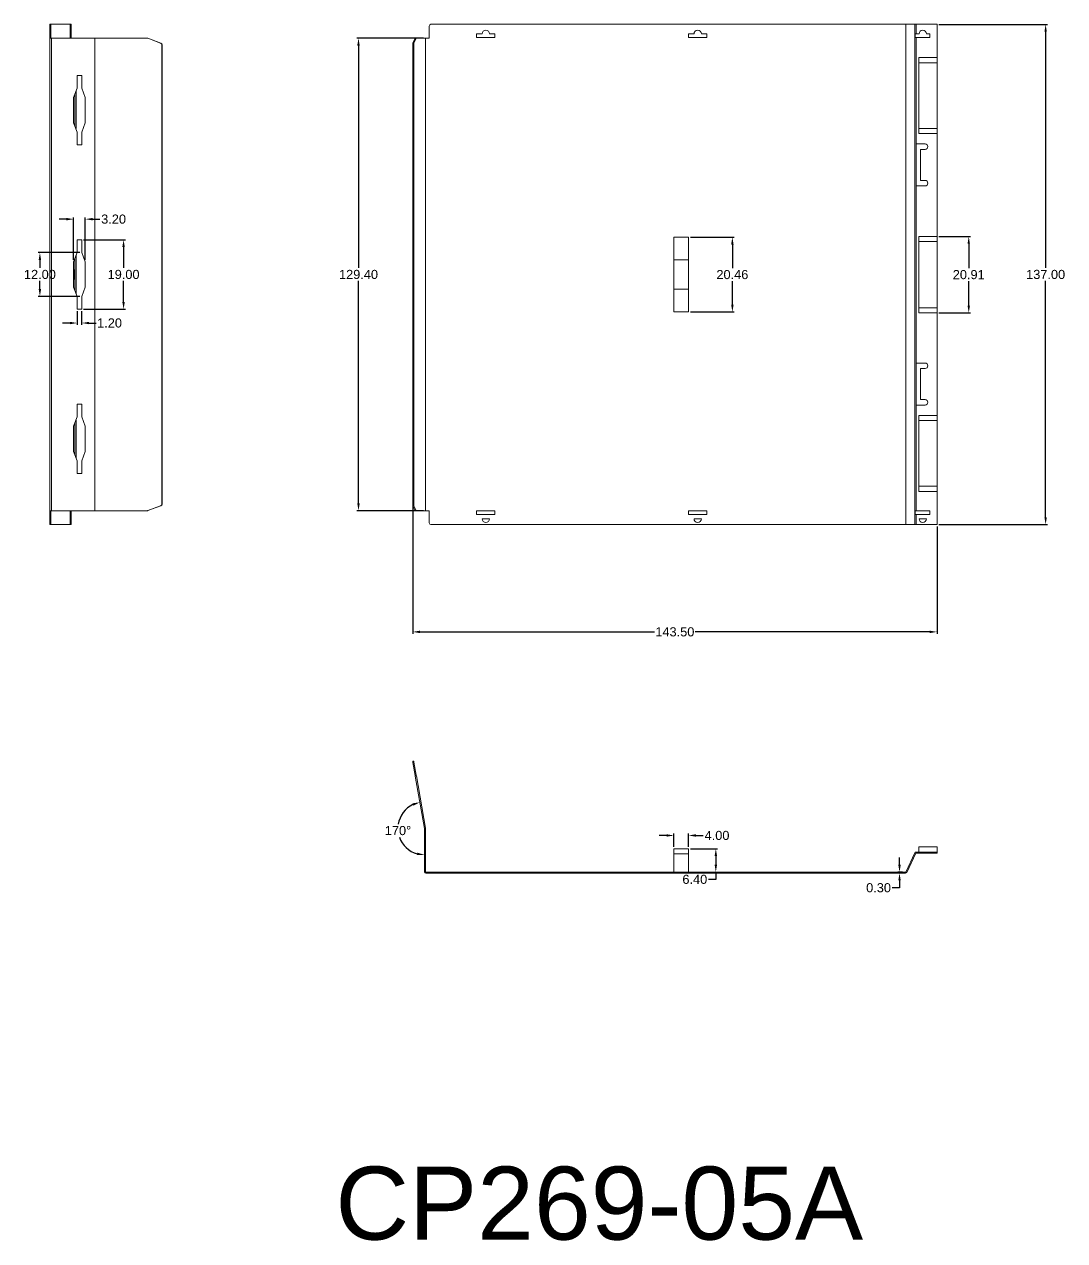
# Model space of a CAD drawing. Header units: millimetres. Extents: x 1920 to 4820, y 310 to 2320.
# Drawn here: x 2852.5 to 3137.2, y 389.7 to 722.8 of the extents above; entities that cross this region are included whole.
import ezdxf

# ---------------------------------------------------------------- set-up
doc = ezdxf.new("R2010")
doc.units = ezdxf.units.MM
doc.layers.add('core', color=7, linetype='Continuous', lineweight=20)
doc.layers.add('dim', color=82, linetype='Continuous', lineweight=9)
doc.styles.get("Standard").update_dxf_attribs({"font": 'arial.ttf'})
doc.dimstyles.get("Standard").update_dxf_attribs({"dimtxt": 0.18, "dimasz": 0.18, "dimexe": 0.18, "dimexo": 0.0625, "dimgap": 0.09, "dimtad": 0, "dimtih": 1, "dimtoh": 1, "dimzin": 0, "dimdsep": 46, "dimtxsty": 'Standard', "dimcen": 0.09, "dimadec": 0, "dimazin": 0, "dimtfac": 1, "dimtofl": 0, "dimtmove": 0, "dimatfit": 3, "dimfxl": 0, "dimtolj": 1, "dimtzin": 0, "dimarcsym": 0})

# ---------------------------------------------------------------- blocks, each defined once
blk = doc.blocks.new('*D135')
at = {"layer": 'Defpoints', "color": 0, "transparency": 16777216}
for p in [(2958.78, 591.44), (3102.28, 585.79), (3102.28, 556.42)]:
    blk.add_point(p, dxfattribs=at)
at = {"layer": 'dim', "color": 0, "lineweight": -2, "transparency": 16777216}
for p, q in [((2958.78, 590.94), (2958.78, 555.92)), ((3102.28, 585.29), (3102.28, 555.92)), ((2960.78, 556.42), (3024.96, 556.42)), ((3100.28, 556.42), (3036.1, 556.42))]:
    blk.add_line(p, q, dxfattribs=at)
at = {"layer": 'dim', "color": 0, "transparency": 16777216}
for points in [[(2960.78, 556.75), (2960.78, 556.09), (2958.78, 556.42)], [(3100.28, 556.75), (3100.28, 556.09), (3102.28, 556.42)]]:
    blk.add_solid(points, dxfattribs=at)
at = {"layer": 'dim', "color": 0, "transparency": 16777216, "insert": (3030.53, 556.42), "char_height": 2.5, "attachment_point": 5}
blk.add_mtext('\\A1;143.50', dxfattribs=at)
blk = doc.blocks.new('*D136')
at = {"layer": 'Defpoints', "color": 0, "transparency": 16777216}
for p in [(3102.28, 722.79), (3132.01, 722.79), (3102.28, 585.79)]:
    blk.add_point(p, dxfattribs=at)
at = {"layer": 'dim', "color": 0, "lineweight": -2, "transparency": 16777216}
for p, q in [((3102.78, 722.79), (3132.51, 722.79)), ((3132.01, 720.79), (3132.01, 656.07)), ((3132.01, 587.79), (3132.01, 652.52)), ((3102.78, 585.79), (3132.51, 585.79))]:
    blk.add_line(p, q, dxfattribs=at)
at = {"layer": 'dim', "color": 0, "transparency": 16777216}
for points in [[(3131.68, 720.79), (3132.34, 720.79), (3132.01, 722.79)], [(3131.68, 587.79), (3132.34, 587.79), (3132.01, 585.79)]]:
    blk.add_solid(points, dxfattribs=at)
at = {"layer": 'dim', "color": 0, "transparency": 16777216, "insert": (3132.01, 654.29), "char_height": 2.5, "attachment_point": 5}
blk.add_mtext('\\A1;137.00', dxfattribs=at)
blk = doc.blocks.new('*D137')
at = {"layer": 'Defpoints', "color": 0, "transparency": 16777216}
for p in [(3034.28, 664.49), (3034.28, 644.03), (3046.27, 644.03)]:
    blk.add_point(p, dxfattribs=at)
at = {"layer": 'dim', "color": 0, "lineweight": -2, "transparency": 16777216}
for p, q in [((3034.78, 664.49), (3046.77, 664.49)), ((3046.27, 662.49), (3046.27, 656.03)), ((3046.27, 646.03), (3046.27, 652.48)), ((3034.78, 644.03), (3046.77, 644.03))]:
    blk.add_line(p, q, dxfattribs=at)
at = {"layer": 'dim', "color": 0, "transparency": 16777216}
for points in [[(3045.94, 662.49), (3046.61, 662.49), (3046.27, 664.49)], [(3045.94, 646.03), (3046.61, 646.03), (3046.27, 644.03)]]:
    blk.add_solid(points, dxfattribs=at)
at = {"layer": 'dim', "color": 0, "transparency": 16777216, "insert": (3046.27, 654.26), "char_height": 2.5, "attachment_point": 5}
blk.add_mtext('\\A1;20.46', dxfattribs=at)
blk = doc.blocks.new('*D138')
at = {"layer": 'Defpoints', "color": 0, "transparency": 16777216}
for p in [(3102.28, 664.69), (3102.28, 643.78), (3110.96, 643.78)]:
    blk.add_point(p, dxfattribs=at)
at = {"layer": 'dim', "color": 0, "lineweight": -2, "transparency": 16777216}
for p, q in [((3102.78, 664.69), (3111.46, 664.69)), ((3110.96, 662.69), (3110.96, 656.01)), ((3110.96, 645.78), (3110.96, 652.46)), ((3102.78, 643.78), (3111.46, 643.78))]:
    blk.add_line(p, q, dxfattribs=at)
at = {"layer": 'dim', "color": 0, "transparency": 16777216}
for points in [[(3110.63, 662.69), (3111.29, 662.69), (3110.96, 664.69)], [(3110.63, 645.78), (3111.29, 645.78), (3110.96, 643.78)]]:
    blk.add_solid(points, dxfattribs=at)
at = {"layer": 'dim', "color": 0, "transparency": 16777216, "insert": (3110.96, 654.24), "char_height": 2.5, "attachment_point": 5}
blk.add_mtext('\\A1;20.91', dxfattribs=at)
blk = doc.blocks.new('*D140')
at = {"layer": 'Defpoints', "color": 0, "transparency": 16777216}
for p in [(3034.28, 500.67), (3030.28, 497.05), (3034.28, 497.05)]:
    blk.add_point(p, dxfattribs=at)
at = {"layer": 'dim', "color": 0, "lineweight": -2, "transparency": 16777216}
for p, q in [((3028.28, 500.67), (3026.28, 500.67)), ((3030.28, 497.55), (3030.28, 501.17)), ((3034.28, 497.55), (3034.28, 501.17)), ((3036.28, 500.67), (3038.28, 500.67))]:
    blk.add_line(p, q, dxfattribs=at)
at = {"layer": 'dim', "color": 0, "transparency": 16777216}
for points in [[(3028.28, 501.01), (3028.28, 500.34), (3030.28, 500.67)], [(3036.28, 501.01), (3036.28, 500.34), (3034.28, 500.67)]]:
    blk.add_solid(points, dxfattribs=at)
at = {"layer": 'dim', "color": 0, "transparency": 16777216, "insert": (3042.07, 500.67), "char_height": 2.5, "attachment_point": 5}
blk.add_mtext('\\A1;4.00', dxfattribs=at)
blk = doc.blocks.new('*D141')
at = {"layer": 'Defpoints', "color": 0, "transparency": 16777216}
for p in [(3034.28, 497.05), (3034.28, 490.65), (3041.74, 490.65)]:
    blk.add_point(p, dxfattribs=at)
at = {"layer": 'dim', "color": 0, "lineweight": -2, "transparency": 16777216}
for p, q in [((3034.78, 497.05), (3042.24, 497.05)), ((3041.74, 495.05), (3041.74, 492.65)), ((3034.78, 490.65), (3042.24, 490.65)), ((3041.74, 490.65), (3041.74, 488.65)), ((3041.74, 488.65), (3039.74, 488.65))]:
    blk.add_line(p, q, dxfattribs=at)
at = {"layer": 'dim', "color": 0, "transparency": 16777216}
for points in [[(3041.41, 495.05), (3042.08, 495.05), (3041.74, 497.05)], [(3041.41, 492.65), (3042.08, 492.65), (3041.74, 490.65)]]:
    blk.add_solid(points, dxfattribs=at)
at = {"layer": 'dim', "color": 0, "transparency": 16777216, "insert": (3035.99, 488.65), "char_height": 2.5, "attachment_point": 5}
blk.add_mtext('\\A1;6.40', dxfattribs=at)
blk = doc.blocks.new('*D142')
at = {"layer": 'Defpoints', "color": 0, "transparency": 16777216}
for p in [(2959.48, 516.95), (2955.33, 505.5), (2961.98, 502.62), (2961.98, 502.62), (2961.98, 490.75)]:
    blk.add_point(p, dxfattribs=at)
at = {"layer": 'dim', "color": 0, "lineweight": -2, "transparency": 16777216}
for start, end in [(115.7337, 170.8526), (199.3356, 254.1406)]:
    blk.add_arc((2961.98, 502.62), 7.25, start, end, dxfattribs=at)
at = {"layer": 'dim', "color": 0, "transparency": 16777216}
for points in [[(2958.73, 509.47), (2958.93, 508.83), (2960.74, 509.76)], [(2960.04, 495.98), (2959.95, 495.32), (2961.98, 495.37)]]:
    blk.add_solid(points, dxfattribs=at)
at = {"layer": 'dim', "color": 0, "transparency": 16777216, "insert": (2954.76, 502), "char_height": 2.5, "attachment_point": 5}
blk.add_mtext('\\A1;170°', dxfattribs=at)
blk = doc.blocks.new('*D143')
at = {"layer": 'Defpoints', "color": 0, "transparency": 16777216}
for p in [(2962.28, 718.99), (2943.95, 589.59), (2962.28, 589.59)]:
    blk.add_point(p, dxfattribs=at)
at = {"layer": 'dim', "color": 0, "lineweight": -2, "transparency": 16777216}
for p, q in [((2961.78, 718.99), (2943.45, 718.99)), ((2943.95, 716.99), (2943.95, 656.07)), ((2943.95, 591.59), (2943.95, 652.52)), ((2961.78, 589.59), (2943.45, 589.59))]:
    blk.add_line(p, q, dxfattribs=at)
at = {"layer": 'dim', "color": 0, "transparency": 16777216}
for points in [[(2943.61, 716.99), (2944.28, 716.99), (2943.95, 718.99)], [(2943.61, 591.59), (2944.28, 591.59), (2943.95, 589.59)]]:
    blk.add_solid(points, dxfattribs=at)
at = {"layer": 'dim', "color": 0, "transparency": 16777216, "insert": (2943.95, 654.29), "char_height": 2.5, "attachment_point": 5}
blk.add_mtext('\\A1;129.40', dxfattribs=at)
blk = doc.blocks.new('*D146')
at = {"layer": 'Defpoints', "color": 0, "transparency": 16777216}
for p in [(3092.02, 490.35), (3093.35, 490.65), (3093.35, 490.35)]:
    blk.add_point(p, dxfattribs=at)
at = {"layer": 'dim', "color": 0, "lineweight": -2, "transparency": 16777216}
for p, q in [((3092.02, 492.65), (3092.02, 494.65)), ((3092.85, 490.65), (3091.52, 490.65)), ((3092.85, 490.35), (3091.52, 490.35)), ((3092.02, 486.35), (3090.02, 486.35)), ((3092.02, 488.35), (3092.02, 486.35))]:
    blk.add_line(p, q, dxfattribs=at)
at = {"layer": 'dim', "color": 0, "transparency": 16777216}
for points in [[(3091.69, 492.65), (3092.35, 492.65), (3092.02, 490.65)], [(3091.69, 488.35), (3092.35, 488.35), (3092.02, 490.35)]]:
    blk.add_solid(points, dxfattribs=at)
at = {"layer": 'dim', "color": 0, "transparency": 16777216, "insert": (3086.28, 486.35), "char_height": 2.5, "attachment_point": 5}
blk.add_mtext('\\A1;0.30', dxfattribs=at)
blk = doc.blocks.new('*D147')
at = {"layer": 'Defpoints', "color": 0, "transparency": 16777216}
for p in [(2868.18, 663.79), (2868.18, 644.79), (2879.65, 644.79)]:
    blk.add_point(p, dxfattribs=at)
at = {"layer": 'dim', "color": 0, "lineweight": -2, "transparency": 16777216}
for p, q in [((2868.68, 663.79), (2880.15, 663.79)), ((2879.65, 661.79), (2879.65, 656.07)), ((2879.65, 646.79), (2879.65, 652.52)), ((2868.68, 644.79), (2880.15, 644.79))]:
    blk.add_line(p, q, dxfattribs=at)
at = {"layer": 'dim', "color": 0, "transparency": 16777216}
for points in [[(2879.31, 661.79), (2879.98, 661.79), (2879.65, 663.79)], [(2879.31, 646.79), (2879.98, 646.79), (2879.65, 644.79)]]:
    blk.add_solid(points, dxfattribs=at)
at = {"layer": 'dim', "color": 0, "transparency": 16777216, "insert": (2879.65, 654.29), "char_height": 2.5, "attachment_point": 5}
blk.add_mtext('\\A1;19.00', dxfattribs=at)
blk = doc.blocks.new('*D148')
at = {"layer": 'Defpoints', "color": 0, "transparency": 16777216}
for p in [(2868.18, 660.29), (2856.75, 648.29), (2868.18, 648.29)]:
    blk.add_point(p, dxfattribs=at)
at = {"layer": 'dim', "color": 0, "lineweight": -2, "transparency": 16777216}
for p, q in [((2867.68, 660.29), (2856.25, 660.29)), ((2856.75, 658.29), (2856.75, 656.07)), ((2856.75, 650.29), (2856.75, 652.52)), ((2867.68, 648.29), (2856.25, 648.29))]:
    blk.add_line(p, q, dxfattribs=at)
at = {"layer": 'dim', "color": 0, "transparency": 16777216}
for points in [[(2856.42, 658.29), (2857.08, 658.29), (2856.75, 660.29)], [(2856.42, 650.29), (2857.08, 650.29), (2856.75, 648.29)]]:
    blk.add_solid(points, dxfattribs=at)
at = {"layer": 'dim', "color": 0, "transparency": 16777216, "insert": (2856.75, 654.29), "char_height": 2.5, "attachment_point": 5}
blk.add_mtext('\\A1;12.00', dxfattribs=at)
blk = doc.blocks.new('*D149')
at = {"layer": 'Defpoints', "color": 0, "transparency": 16777216}
for p in [(2869.18, 669.44), (2865.98, 657.79), (2869.18, 657.79)]:
    blk.add_point(p, dxfattribs=at)
at = {"layer": 'dim', "color": 0, "lineweight": -2, "transparency": 16777216}
for p, q in [((2865.98, 658.29), (2865.98, 669.94)), ((2869.18, 658.29), (2869.18, 669.94)), ((2863.98, 669.44), (2861.98, 669.44)), ((2871.18, 669.44), (2873.18, 669.44))]:
    blk.add_line(p, q, dxfattribs=at)
at = {"layer": 'dim', "color": 0, "transparency": 16777216}
for points in [[(2863.98, 669.78), (2863.98, 669.11), (2865.98, 669.44)], [(2871.18, 669.78), (2871.18, 669.11), (2869.18, 669.44)]]:
    blk.add_solid(points, dxfattribs=at)
at = {"layer": 'dim', "color": 0, "transparency": 16777216, "insert": (2876.92, 669.44), "char_height": 2.5, "attachment_point": 5}
blk.add_mtext('\\A1;3.20', dxfattribs=at)
blk = doc.blocks.new('*D150')
at = {"layer": 'Defpoints', "color": 0, "transparency": 16777216}
for p in [(2866.98, 644.79), (2868.18, 644.79), (2868.18, 641)]:
    blk.add_point(p, dxfattribs=at)
at = {"layer": 'dim', "color": 0, "lineweight": -2, "transparency": 16777216}
for p, q in [((2866.98, 644.29), (2866.98, 640.5)), ((2868.18, 644.29), (2868.18, 640.5)), ((2864.98, 641), (2862.98, 641)), ((2870.18, 641), (2872.18, 641))]:
    blk.add_line(p, q, dxfattribs=at)
at = {"layer": 'dim', "color": 0, "transparency": 16777216}
for points in [[(2864.98, 641.33), (2864.98, 640.67), (2866.98, 641)], [(2870.18, 641.33), (2870.18, 640.67), (2868.18, 641)]]:
    blk.add_solid(points, dxfattribs=at)
at = {"layer": 'dim', "color": 0, "transparency": 16777216, "insert": (2875.81, 641), "char_height": 2.5, "attachment_point": 5}
blk.add_mtext('\\A1;1.20', dxfattribs=at)

msp = doc.modelspace()

# ---------------------------------------------------------------- linework, layer by layer
at = {"layer": 'core'}
for p, q in [((2859.481, 722.793), (2859.481, 722.293)), ((2859.481, 722.793), (2859.781, 722.793)), ((2865.04, 722.793), (2859.781, 722.793)), ((2859.781, 722.293), (2859.781, 722.793)), ((2865.271, 722.793), (2865.04, 722.793)), ((2865.04, 718.992), (2865.04, 722.793)), ((2865.271, 722.793), (2865.271, 720.193)), ((3093.719, 722.793), (2963.779, 722.793)), ((3096.171, 722.793), (3093.719, 722.793)), ((3093.719, 722.793), (3093.719, 585.793)), ((3096.534, 722.793), (3096.171, 722.793)), ((3096.171, 585.793), (3096.171, 722.793)), ((3102.279, 722.793), (3096.534, 722.793)), ((3096.534, 722.793), (3096.534, 720.193)), ((3102.279, 722.793), (3102.279, 713.693)), ((2859.481, 718.993), (2859.481, 722.293)), ((2859.781, 722.293), (2859.481, 722.293)), ((2859.781, 718.993), (2859.781, 722.293)), ((2865.18, 720.193), (2865.18, 719.193)), ((2865.18, 720.193), (2865.271, 720.193)), ((2865.271, 719.193), (2865.271, 720.193)), ((2963.279, 718.993), (2963.279, 722.293)), ((2977.779, 720.193), (2976.279, 720.193)), ((2976.279, 720.193), (2976.279, 719.193)), ((2981.279, 720.193), (2979.779, 720.193)), ((2981.279, 719.193), (2981.279, 720.193)), ((3034.279, 720.193), (3034.279, 719.193)), ((3035.779, 720.193), (3034.279, 720.193)), ((3039.279, 720.193), (3037.779, 720.193)), ((3039.279, 719.193), (3039.279, 720.193)), ((3096.279, 720.193), (3096.534, 720.193)), ((3096.279, 720.193), (3096.279, 719.193)), ((3097.375, 720.193), (3096.534, 720.193)), ((3100.279, 720.193), (3099.375, 720.193)), ((3100.279, 719.193), (3100.279, 720.193)), ((2859.881, 718.993), (2859.481, 718.993)), ((2859.481, 589.593), (2859.481, 718.993)), ((2859.881, 718.993), (2859.881, 589.593)), ((2871.755, 718.993), (2859.881, 718.993)), ((2865.271, 719.193), (2865.18, 719.193)), ((2865.271, 719.193), (2865.271, 718.993)), ((2886.086, 718.993), (2871.755, 718.993)), ((2871.755, 718.993), (2871.755, 589.593)), ((2886.137, 718.993), (2886.086, 718.993)), ((2886.31, 718.962), (2886.259, 718.962)), ((2886.259, 718.962), (2889.796, 717.615)), ((2889.848, 717.615), (2886.31, 718.962)), ((2889.796, 717.615), (2889.848, 717.615)), ((2890.168, 717.147), (2890.116, 717.147)), ((2890.116, 717.147), (2890.116, 591.44)), ((2890.168, 717.147), (2890.168, 591.44)), ((2958.783, 717.147), (2958.783, 591.44)), ((2959.079, 717.147), (2958.783, 717.147)), ((2959.455, 718.962), (2958.839, 717.615)), ((2958.839, 717.615), (2959.134, 717.615)), ((2959.079, 717.147), (2959.079, 591.44)), ((2959.134, 717.615), (2959.75, 718.962)), ((2959.75, 718.962), (2959.455, 718.962)), ((2959.78, 718.993), (2959.485, 718.993)), ((2962.279, 718.993), (2959.78, 718.993)), ((2963.279, 718.993), (2962.279, 718.993)), ((2962.279, 718.993), (2962.279, 589.593)), ((2976.279, 719.193), (2981.279, 719.193)), ((3034.279, 719.193), (3039.279, 719.193)), ((3096.534, 719.193), (3096.279, 719.193)), ((3096.534, 719.193), (3100.279, 719.193)), ((3096.534, 719.193), (3096.534, 589.593)), ((3097.279, 713.693), (3097.279, 712.293)), ((3097.279, 713.693), (3102.279, 713.693)), ((3102.279, 712.293), (3102.279, 713.693)), ((3097.279, 712.293), (3102.279, 712.293)), ((3097.279, 694.293), (3097.279, 712.293)), ((3102.279, 694.293), (3102.279, 712.293)), ((2866.981, 705.293), (2866.981, 708.793)), ((2866.981, 708.793), (2868.181, 708.793)), ((2868.181, 708.793), (2868.181, 705.293)), ((2866.981, 705.293), (2865.981, 702.793)), ((2865.981, 695.793), (2865.981, 702.793)), ((2866.271, 703.518), (2866.271, 695.069)), ((2866.671, 694.293), (2866.671, 704.518)), ((2869.181, 702.793), (2868.181, 705.293)), ((2869.181, 702.793), (2869.181, 695.793)), ((2865.981, 695.793), (2866.981, 693.293)), ((2866.671, 694.293), (2866.607, 694.229)), ((2866.981, 689.793), (2866.981, 693.293)), ((2868.181, 693.293), (2869.181, 695.793)), ((2868.181, 693.293), (2868.181, 689.793)), ((3097.279, 694.293), (3097.279, 692.893)), ((3097.279, 694.293), (3102.279, 694.293)), ((3097.279, 692.893), (3102.279, 692.893)), ((3102.279, 692.893), (3102.279, 694.293)), ((3102.279, 692.893), (3102.279, 664.693)), ((2868.181, 689.793), (2866.981, 689.793)), ((3096.579, 690.043), (3096.579, 678.543)), ((3099.029, 690.043), (3096.579, 690.043)), ((3097.779, 680.043), (3097.779, 688.543)), ((3097.779, 688.543), (3099.029, 688.543)), ((3099.029, 680.043), (3097.779, 680.043)), ((3096.579, 678.543), (3099.029, 678.543)), ((2866.981, 663.793), (2868.181, 663.793)), ((2866.981, 660.293), (2866.981, 663.793)), ((2868.181, 663.793), (2868.181, 660.293)), ((3030.279, 664.487), (3030.279, 658.295)), ((3034.279, 664.487), (3030.279, 664.487)), ((3034.279, 658.295), (3034.279, 664.487)), ((3097.279, 664.693), (3097.279, 663.293)), ((3097.279, 664.693), (3102.279, 664.693)), ((3097.279, 645.183), (3097.279, 663.293)), ((3097.279, 663.293), (3102.279, 663.293)), ((3102.279, 663.293), (3102.279, 664.693)), ((3102.279, 645.183), (3102.279, 663.293)), ((2866.981, 660.293), (2865.981, 657.793)), ((2866.671, 649.069), (2866.671, 659.518)), ((2869.181, 657.793), (2868.181, 660.293)), ((2865.981, 650.793), (2865.981, 657.793)), ((2866.271, 658.518), (2866.271, 650.069)), ((2869.181, 657.793), (2869.181, 650.793)), ((3030.279, 658.295), (3034.279, 658.295)), ((3030.279, 658.295), (3030.279, 650.281)), ((3034.279, 650.281), (3034.279, 658.295)), ((2865.981, 650.793), (2866.981, 648.293)), ((2868.181, 648.293), (2869.181, 650.793)), ((3030.279, 650.281), (3030.279, 644.028)), ((3034.279, 650.281), (3030.279, 650.281)), ((3034.279, 644.028), (3034.279, 650.281)), ((2866.981, 644.793), (2866.981, 648.293)), ((2868.181, 648.293), (2868.181, 644.793)), ((2868.181, 644.793), (2866.981, 644.793)), ((3034.279, 644.028), (3030.279, 644.028)), ((3097.279, 645.183), (3097.279, 643.783)), ((3097.279, 645.183), (3102.279, 645.183)), ((3097.279, 643.783), (3102.279, 643.783)), ((3102.279, 643.783), (3102.279, 645.183)), ((3102.279, 643.783), (3102.279, 615.693)), ((3099.029, 630.043), (3096.579, 630.043)), ((3096.579, 630.043), (3096.579, 618.543)), ((3097.779, 620.043), (3097.779, 628.543)), ((3097.779, 628.543), (3099.029, 628.543)), ((3099.029, 620.043), (3097.779, 620.043)), ((2866.981, 615.293), (2866.981, 618.793)), ((2866.981, 618.793), (2868.181, 618.793)), ((2868.181, 618.793), (2868.181, 615.293)), ((3096.579, 618.543), (3099.029, 618.543)), ((2866.981, 615.293), (2865.981, 612.793)), ((2866.271, 613.518), (2866.271, 605.069)), ((2866.607, 614.358), (2866.671, 614.293)), ((2866.671, 604.069), (2866.671, 614.293)), ((2869.181, 612.793), (2868.181, 615.293)), ((3097.279, 615.693), (3102.279, 615.693)), ((3097.279, 615.693), (3097.279, 614.293)), ((3097.279, 596.293), (3097.279, 614.293)), ((3097.279, 614.293), (3102.279, 614.293)), ((3102.279, 614.293), (3102.279, 615.693)), ((3102.279, 596.293), (3102.279, 614.293)), ((2865.981, 605.793), (2865.981, 612.793)), ((2869.181, 612.793), (2869.181, 605.793)), ((2865.981, 605.793), (2866.981, 603.293)), ((2866.981, 599.793), (2866.981, 603.293)), ((2868.181, 603.293), (2869.181, 605.793)), ((2868.181, 603.293), (2868.181, 599.793)), ((2868.181, 599.793), (2866.981, 599.793)), ((3097.279, 596.293), (3102.279, 596.293)), ((3097.279, 596.293), (3097.279, 594.893)), ((3102.279, 594.893), (3102.279, 596.293)), ((3097.279, 594.893), (3102.279, 594.893)), ((3102.279, 594.893), (3102.279, 585.793)), ((2859.481, 589.593), (2859.881, 589.593)), ((2859.481, 589.593), (2859.481, 586.293)), ((2859.781, 589.593), (2859.781, 586.293)), ((2871.755, 589.593), (2859.881, 589.593)), ((2865.04, 585.793), (2865.04, 589.595)), ((2865.18, 589.593), (2865.18, 588.593)), ((2865.271, 588.593), (2865.271, 589.593)), ((2871.755, 589.593), (2886.086, 589.593)), ((2886.086, 589.593), (2886.137, 589.593)), ((2889.796, 590.972), (2886.259, 589.625)), ((2886.259, 589.625), (2886.31, 589.625)), ((2886.31, 589.625), (2889.848, 590.972)), ((2889.848, 590.972), (2889.796, 590.972)), ((2890.116, 591.44), (2890.168, 591.44)), ((2958.783, 591.44), (2959.079, 591.44)), ((2958.839, 590.972), (2959.455, 589.625)), ((2959.134, 590.972), (2958.839, 590.972)), ((2959.75, 589.625), (2959.134, 590.972)), ((2959.455, 589.625), (2959.75, 589.625)), ((2959.485, 589.593), (2959.78, 589.593)), ((2959.78, 589.593), (2962.279, 589.593)), ((2963.279, 589.593), (2962.279, 589.593)), ((2963.279, 589.593), (2963.279, 586.293)), ((2976.279, 589.593), (2976.279, 588.593)), ((2981.279, 589.593), (2976.279, 589.593)), ((2981.279, 588.593), (2981.279, 589.593)), ((3039.279, 589.593), (3034.279, 589.593)), ((3034.279, 589.593), (3034.279, 588.593)), ((3039.279, 588.593), (3039.279, 589.593)), ((3096.279, 589.593), (3096.534, 589.593)), ((3096.279, 589.593), (3096.279, 588.593)), ((3100.279, 589.593), (3096.534, 589.593)), ((3100.279, 588.593), (3100.279, 589.593)), ((2859.481, 586.293), (2859.481, 585.793)), ((2859.481, 586.293), (2859.781, 586.293)), ((2859.781, 585.793), (2859.781, 586.293)), ((2865.271, 588.593), (2865.18, 588.593)), ((2865.271, 588.593), (2865.271, 585.793)), ((2976.279, 588.593), (2981.279, 588.593)), ((2979.779, 587.393), (2977.779, 587.393)), ((3034.279, 588.593), (3039.279, 588.593)), ((3037.779, 587.393), (3035.779, 587.393)), ((3096.534, 588.593), (3096.279, 588.593)), ((3096.534, 588.593), (3100.279, 588.593)), ((3096.534, 588.593), (3096.534, 585.793)), ((3099.375, 587.393), (3097.375, 587.393)), ((2859.781, 585.793), (2859.481, 585.793)), ((2859.781, 585.793), (2865.04, 585.793)), ((2865.271, 585.793), (2865.04, 585.793)), ((3093.719, 585.793), (2963.779, 585.793)), ((3093.719, 585.793), (3096.171, 585.793)), ((3096.171, 585.793), (3096.534, 585.793)), ((3102.279, 585.793), (3096.534, 585.793)), ((2958.783, 520.98), (2959.079, 521.032)), ((2958.783, 520.98), (2958.839, 520.661)), ((2959.134, 520.712), (2958.839, 520.661)), ((2958.839, 520.661), (2959.455, 517.123)), ((2959.134, 520.712), (2959.079, 521.032)), ((2959.75, 517.175), (2959.134, 520.712)), ((2959.455, 517.123), (2959.75, 517.175)), ((2959.455, 517.123), (2959.485, 516.95)), ((2959.485, 516.95), (2959.78, 517.002)), ((2961.979, 502.62), (2959.485, 516.95)), ((2959.78, 517.002), (2959.75, 517.175)), ((2959.78, 517.002), (2962.279, 502.645)), ((2961.979, 502.62), (2961.979, 490.745)), ((2962.279, 490.645), (2962.279, 502.645)), ((3030.279, 495.648), (3030.279, 497.05)), ((3034.279, 497.05), (3030.279, 497.05)), ((3034.279, 497.05), (3034.279, 495.648)), ((3097.279, 497.535), (3097.279, 496.135)), ((3097.279, 497.535), (3102.279, 497.535)), ((3102.279, 496.135), (3102.279, 497.535)), ((3030.279, 495.648), (3030.279, 490.645)), ((3034.279, 495.648), (3030.279, 495.648)), ((3034.279, 490.645), (3034.279, 495.648)), ((3093.719, 490.645), (3096.171, 495.904)), ((3096.47, 495.835), (3094.018, 490.576)), ((3096.47, 495.835), (3102.279, 495.835)), ((3102.279, 496.135), (3096.534, 496.135)), ((3102.279, 495.835), (3102.279, 496.135)), ((2963.279, 490.645), (2962.279, 490.645)), ((2963.279, 490.345), (2962.379, 490.345)), ((2963.779, 490.645), (2963.279, 490.645)), ((2963.279, 490.345), (2963.279, 490.645)), ((2963.279, 490.345), (2963.779, 490.345)), ((3093.719, 490.645), (2963.779, 490.645)), ((2963.779, 490.645), (2963.779, 490.345)), ((2963.779, 490.345), (3093.655, 490.345))]:
    msp.add_line(p, q, dxfattribs=at)
for centre, radius, start, end in [((2963.779, 722.293), 0.5, 90, 180), ((2978.779, 720.193), 1, 90, 180), ((2978.779, 720.193), 1, 0, 90), ((3036.779, 720.193), 1, 90, 180), ((3036.779, 720.193), 1, 0, 90), ((3098.375, 720.193), 1, 90, 180), ((3098.375, 720.193), 1, 0, 90), ((3099.029, 689.293), 0.75, 270, 90), ((3099.029, 679.293), 0.75, 270, 90), ((2859.786, 654.279), 6.4, 345.46114, 14.53951), ((3099.029, 629.293), 0.75, 270, 90), ((3099.029, 619.293), 0.75, 270, 90), ((2963.779, 586.293), 0.5, 180, 270), ((2978.779, 587.393), 1, 180, 270), ((2978.779, 587.393), 1, 270, 0), ((3036.779, 587.393), 1, 180, 270), ((3036.779, 587.393), 1, 270, 0), ((3098.375, 587.393), 1, 180, 270), ((3098.375, 587.393), 1, 270, 0), ((3096.534, 495.735), 0.4, 90, 155), ((2962.379, 490.745), 0.4, 180, 270), ((3093.655, 490.745), 0.4, 270, 335)]:
    msp.add_arc(centre, radius, start, end, dxfattribs=at)
for centre, major_axis, ratio, start_param, end_param in [((2886.086, 718.493), (0, 0.5), 0.9851864, 5.9244146, 6.2831853), ((2886.137, 718.493), (0, -0.5), 0.9851864, 2.782822, 3.1415927), ((2889.623, 717.147), (0, 0.5), 0.9851864, 4.712389, 5.9244146), ((2889.675, 717.147), (0, -0.5), 0.9851864, 1.5707963, 2.782822), ((2958.869, 717.147), (0, 0.5), 0.1714868, 0.3587707, 1.5707963), ((2959.164, 717.147), (0, -0.5), 0.1714868, 3.5003633, 4.712389), ((2959.485, 718.493), (0, 0.5), 0.1714868, 0, 0.3587707), ((2959.78, 718.493), (0, -0.5), 0.1714868, 3.1415927, 3.5003633), ((2886.086, 590.093), (0, 0.5), 0.9851864, 3.1415927, 3.5003633), ((2886.137, 590.093), (0, -0.5), 0.9851864, 0, 0.3587707), ((2889.623, 591.44), (0, 0.5), 0.9851864, 3.5003633, 4.712389), ((2889.675, 591.44), (0, -0.5), 0.9851864, 0.3587707, 1.5707963), ((2958.869, 591.44), (0, 0.5), 0.1714868, 1.5707963, 2.782822), ((2959.164, 591.44), (0, -0.5), 0.1714868, 4.712389, 5.9244146), ((2959.485, 590.093), (0, 0.5), 0.1714868, 2.782822, 3.1415927), ((2959.78, 590.093), (0, -0.5), 0.1714868, 5.9244146, 6.2831853)]:
    msp.add_ellipse(centre, major_axis=major_axis, ratio=ratio, start_param=start_param, end_param=end_param, dxfattribs=at)

# ---------------------------------------------------------------- texts
at = {"color": 2, "insert": (2937.623, 410), "char_height": 20, "attachment_point": 1}
msp.add_mtext_dynamic_manual_height_columns('CP269-05A', width=249.96032, gutter_width=12.5, heights=[0], dxfattribs=at)

# ---------------------------------------------------------------- dimensions: what is measured, and where the dimension line sits
at = {"layer": 'dim'}
for base, p1, p2, picture, middle in [((3132.009, 722.793), (3102.279, 585.793), (3102.279, 722.793), '*D136', (3132.009, 654.293)), ((2943.948, 589.593), (2962.279, 718.993), (2962.279, 589.593), '*D143', (2943.948, 654.293)), ((2879.646, 644.793), (2868.181, 663.793), (2868.181, 644.793), '*D147', (2879.646, 654.293)), ((3046.274, 644.028), (3034.279, 664.487), (3034.279, 644.028), '*D137', (3046.274, 654.257)), ((3110.96, 643.783), (3102.279, 664.693), (3102.279, 643.783), '*D138', (3110.96, 654.238)), ((2856.751, 648.293), (2868.181, 660.293), (2868.181, 648.293), '*D148', (2856.751, 654.293)), ((3041.74271, 490.6455), (3034.27908, 497.05047), (3034.27908, 490.6455), '*D141', (3035.99347, 488.6455)), ((3092.018, 490.345), (3093.354, 490.645), (3093.354, 490.345), '*D146', (3086.276, 486.345))]:
    dim = msp.add_linear_dim(base=base, p1=p1, p2=p2, angle=90, dimstyle='Standard', override={"dimtxt": 2.5, "dimasz": 2, "dimexe": 0.49975, "dimexo": 0.49975, "dimgap": 0.49975}, dxfattribs=at)
    dim.commit()
    dim.dimension.update_dxf_attribs({"geometry": picture, "text_midpoint": middle})
for base, p1, p2, picture, middle in [((2869.181, 669.443), (2865.981, 657.793), (2869.181, 657.793), '*D149', (2876.923, 669.443)), ((2868.181, 641.001), (2866.981, 644.793), (2868.181, 644.793), '*D150', (2875.806, 641.001)), ((3102.279, 556.422), (2958.783, 591.44), (3102.279, 585.793), '*D135', (3030.531, 556.422)), ((3034.279, 500.673), (3030.279, 497.05), (3034.279, 497.05), '*D140', (3042.072, 500.673))]:
    dim = msp.add_linear_dim(base=base, p1=p1, p2=p2, dimstyle='Standard', override={"dimtxt": 2.5, "dimasz": 2, "dimexe": 0.49975, "dimexo": 0.49975, "dimgap": 0.49975}, dxfattribs=at)
    dim.commit()
    dim.dimension.update_dxf_attribs({"geometry": picture, "text_midpoint": middle})
dim = msp.add_angular_dim_2l(base=(2955.328, 505.5), line1=((2961.979, 502.62), (2961.979, 490.745)), line2=((2961.979, 502.62), (2959.485, 516.95)), dimstyle='Standard', override={"dimtxt": 2.5, "dimasz": 2, "dimexe": 0.49975, "dimexo": 0.49975, "dimgap": 0.49975}, dxfattribs=at)
dim.commit()
dim.dimension.update_dxf_attribs({"geometry": '*D142', "text_midpoint": (2954.757, 501.996)})

doc.saveas('drawing.dxf')
